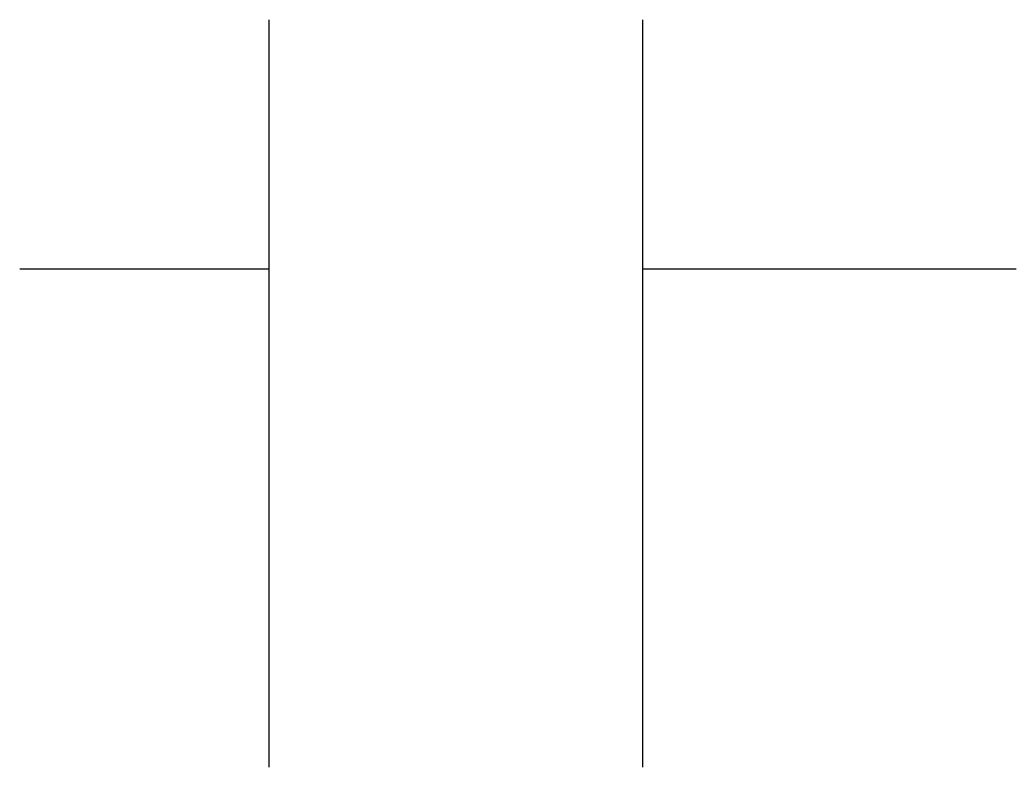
# Model space of a CAD drawing. Units: millimetres at full size, sheet at 1:100. Extents: x -15551 to 8939, y -9612 to 8755.
import ezdxf

# ---------------------------------------------------------------- set-up
doc = ezdxf.new("R2010")
doc.units = ezdxf.units.MM
doc.header["$LTSCALE"] = 100
doc.layers.add('0-0', color=7, linetype='Continuous')

msp = doc.modelspace()

# ---------------------------------------------------------------- linework, layer by layer
at = {"layer": '0-0'}
for p, q in [((-9428.6, 8755.1), (-9428.6, -9612.2)), ((-244.9, 8755.1), (-244.9, -9612.2)), ((-15551, 2632.7), (-9428.6, 2632.7)), ((-244.9, 2632.7), (8938.8, 2632.7))]:
    msp.add_line(p, q, dxfattribs=at)

doc.saveas('drawing.dxf')
